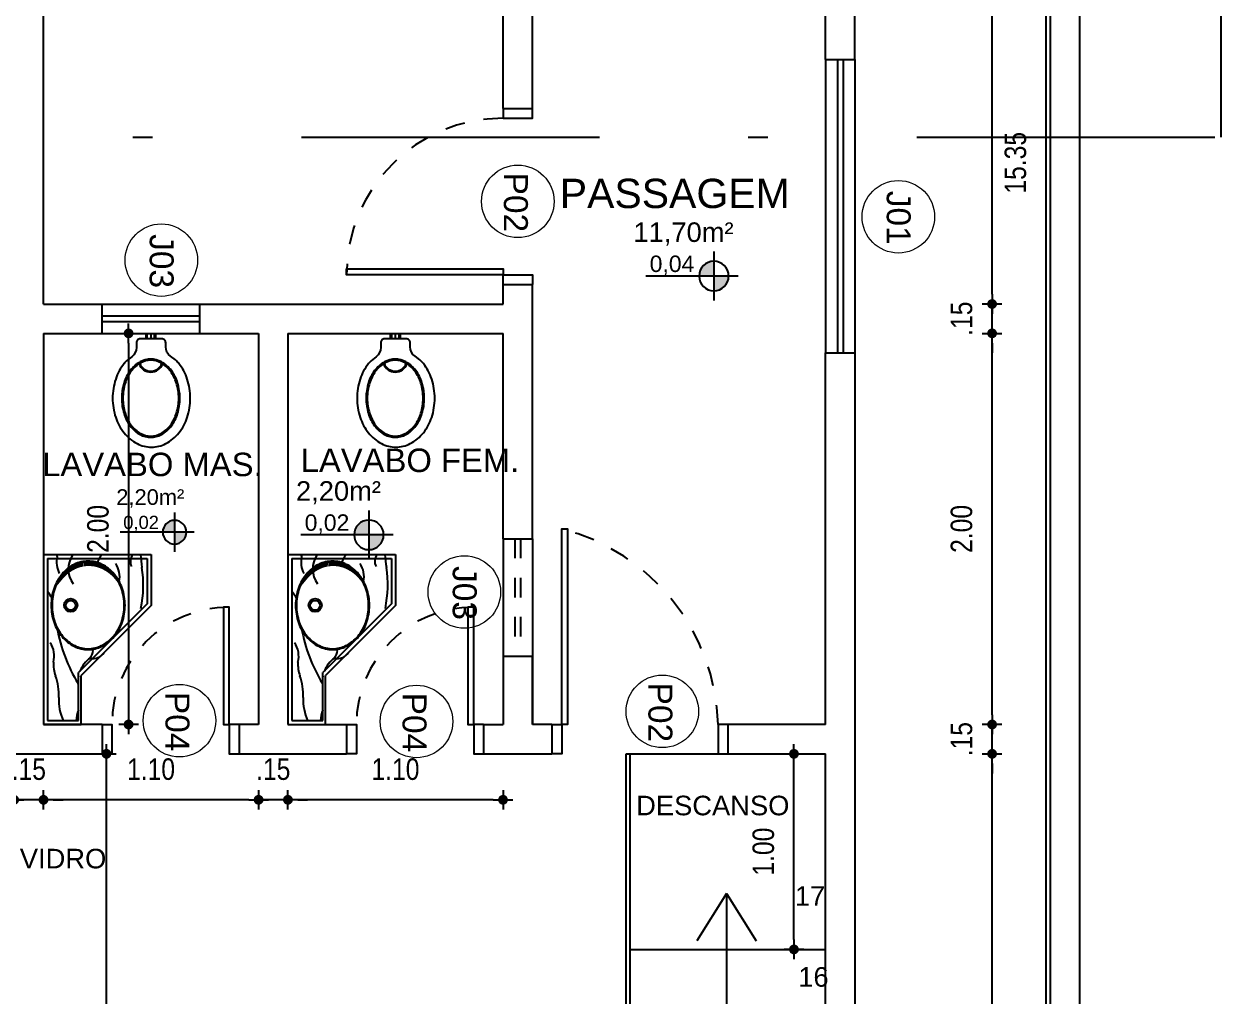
# Model space of a CAD drawing. Header units: millimetres. Extents: x 3212 to 6878, y 1640 to 3386.
# Drawn here: x 3233.9 to 3240.02, y 1656.08 to 1661.05 of the extents above; entities that cross this region are included whole.
import ezdxf
from ezdxf.enums import TextEntityAlignment as Align

# ---------------------------------------------------------------- set-up
doc = ezdxf.new("R2010")
doc.units = ezdxf.units.MM
doc.header["$LTSCALE"] = 0.8
doc.linetypes.add('DASHDOT2', pattern=[12.7, 6.35, -3.175, 0, -3.175])
doc.linetypes.add('HIDDEN2', pattern=[0.1875, 0.125, -0.0625])
for name, color, linetype in [('A-PEN-B', 5, 'Continuous'), ('A-PEN-R', 1, 'Continuous'), ('A-PEN-W', 7, 'Continuous'), ('A-PEN-Y', 2, 'Continuous'), ('BANHO_COZINHA', 7, 'Continuous'), ('COTA', 2, 'Continuous'), ('E-Pen-B', 5, 'Continuous'), ('JANELAS_EXTERNO', 1, 'Continuous'), ('JANELAS_INTERNO', 2, 'Continuous'), ('MOVEIS', 7, 'Continuous'), ('NIVEIS', 1, 'Continuous'), ('PORTAS', 2, 'Continuous'), ('PROJEÇÃO', 1, 'HIDDEN2')]:
    doc.layers.add(name, color=color, linetype=linetype)
doc.layers.add('BLOCOS', color=4, linetype='Continuous', lineweight=9)
doc.layers.add('COTAS', color=53, linetype='Continuous', lineweight=9)
doc.styles.add('CARIMBO_DADOS', font='arial.ttf', dxfattribs={"height": 0.1})
doc.styles.add('F2', font='ARIALN.TTF')
doc.styles.add('REGUA80', font='arial.ttf', dxfattribs={"height": 1})
doc.styles.add('T20', font='PORT2', dxfattribs={"height": 0.2})
doc.styles.add('TEXT', font='arial.ttf')
doc.dimstyles.new('ARQUITETURA', dxfattribs={"dimtxt": 0.11, "dimasz": 0.05, "dimexe": 0.1, "dimexo": 0, "dimgap": 0.1, "dimtad": 1, "dimzin": 5, "dimdsep": 46, "dimtxsty": 'F2', "dimblk": 'COTA', "dimcen": 0, "dimse1": 1, "dimse2": 1, "dimadec": 0, "dimazin": 0, "dimtfac": 2, "dimtix": 1, "dimtmove": 2, "dimatfit": 3, "dimldrblk": 'COTA', "dimfxl": 0, "dimtolj": 1, "dimtzin": 5, "dimarcsym": 0})

# ---------------------------------------------------------------- blocks, each defined once
blk = doc.blocks.new('cotas')
at = {"layer": 'A-PEN-Y'}
h = blk.add_hatch(color=256, dxfattribs=at)
h.paths.add_polyline_path([(0.135, 0, 0.414214), (0, 0.135), (0, 0)])
h.paths.add_polyline_path([(0, 0), (-0.135, 0, 0.414214), (0, -0.135)])
at = {"layer": 'A-PEN-W'}
for p, q in [((0, 0.223), (0, -0.223)), ((-0.223, 0), (0.621, 0))]:
    blk.add_line(p, q, dxfattribs=at)
blk.add_circle((0, 0), 0.135, dxfattribs=at)
at = {"layer": 'A-PEN-W', "style": 'T20'}
blk.add_attdef('COTA', (0.167, 0.038), '', height=0.15, dxfattribs=at)
blk = doc.blocks.new('pia banheiro')
at = {"layer": 'BANHO_COZINHA'}
for p, q in [((-0.2208, 0.2967), (-0.2208, -0.5719)), ((-0.2208, 0.2967), (0.3292, 0.2967)), ((-0.2008, 0.2767), (0.3092, 0.2767)), ((-0.2008, 0.2767), (-0.2008, -0.5519)), ((0.3092, 0.2767), (0.3092, 0.0448)), ((0.3292, 0.2967), (0.3292, 0.0365)), ((0.3092, 0.0448), (-0.0417, -0.3064)), ((0.3292, 0.0365), (-0.0289, -0.3219)), ((-0.0417, -0.5519), (-0.0417, -0.3064)), ((-0.0289, -0.5719), (-0.0289, -0.3219)), ((-0.2208, -0.5719), (-0.0289, -0.5719)), ((-0.2008, -0.5519), (-0.0417, -0.5519))]:
    blk.add_line(p, q, dxfattribs=at)
for points in [[(-0.1815, 0.0373, 0.083485), (-0.1667, -0.051, 0.090959), (-0.1262, -0.1226, 0.104004), (-0.0632, -0.1722, 0.115577), (0.0073, -0.1888, 0.115577), (0.0778, -0.1722, 0.104004), (0.1409, -0.1226, 0.090959), (0.1814, -0.051, 0.083485), (0.1962, 0.0373, 0.083485), (0.1814, 0.1255, 0.090959), (0.1409, 0.1971, 0.104004), (0.0778, 0.2468, 0.115577), (0.0073, 0.2633, 0.115577), (-0.0632, 0.2468, 0.104004), (-0.1262, 0.1971, 0.090959), (-0.1667, 0.1255, 0.083485)], [(-0.1773, 0.0373, 0.083485), (-0.1627, -0.0496, 0.090959), (-0.123, -0.1199, 0.104004), (-0.0613, -0.1685, 0.115577), (0.0073, -0.1846, 0.115577), (0.076, -0.1685, 0.104004), (0.1377, -0.1199, 0.090959), (0.1774, -0.0496, 0.083485), (0.192, 0.0373, 0.083485), (0.1774, 0.1242, 0.090959), (0.1377, 0.1944, 0.104004), (0.076, 0.243, 0.115577), (0.0073, 0.2591, 0.115577), (-0.0613, 0.243, 0.104004), (-0.123, 0.1944, 0.090959), (-0.1627, 0.1242, 0.083485)]]:
    blk.add_lwpolyline(points, format="xyb", close=True, dxfattribs=at)
for radius in [0.0339, 0.025]:
    blk.add_circle((-0.0815, 0.0379), radius, dxfattribs=at)
for centre, radius, start, end in [((-0.0194, 0.2593), 0.1346, 168.10287, 206.19936), ((-0.3664, 0.3324), 0.22, 348.10287, 350.67268), ((0.034, 0.2225), 0.1281, 144.58418, 216.35818), ((0.416, 0.0695), 0.4085, 146.19656, 154.08525), ((0.0443, 0.1829), 0.1245, 348.9955, 33.33328), ((0.279, 0.2616), 0.0556, 140.90523, 207.43179), ((-0.0573, 0.2081), 0.3026, 16.32429, 17.03764), ((1.1754, 0.3722), 0.9039, 184.78979, 188.96381), ((-0.2926, 0.1406), 0.5823, 348.24015, 8.96381), ((-0.363, -0.0304), 0.2131, 28.24406, 40.47295), ((0.6657, 0.0668), 0.83, 189.84611, 190.19218), ((0.6565, 0.0651), 0.8206, 190.19218, 211.41073), ((-0.283, -0.2213), 0.1173, 344.30788, 34.9939), ((0.1033, -0.3518), 0.1475, 125.71748, 159.13592), ((-0.0313, -0.1903), 0.0639, 319.26609, 356.83356), ((0.0342, -0.1702), 0.0641, 254.58687, 328.11348), ((0.0198, -0.2599), 0.19, 177.94741, 199.2677), ((-0.4467, -0.4229), 0.3042, 357.88345, 19.2677), ((0.1033, -0.3518), 0.1475, 169.37097, 184.18945), ((-0.1889, -0.4322), 0.1609, 23.84465, 25.66265), ((0.1266, -0.4441), 0.2696, 177.88345, 203.56148), ((0.0864, -0.5541), 0.1401, 156.12599, 179.11126), ((-0.1889, -0.4322), 0.1609, 336.12599, 336.15535)]:
    blk.add_arc(centre, radius, start, end, dxfattribs=at)
for points in [[(-0.0806, 0.237), (-0.0585, 0.2226), (-0.0657, 0.2455), (-0.0474, 0.2274)], [(-0.0657, 0.2455), (-0.0474, 0.2274), (-0.046, 0.2541), (-0.0399, 0.2301)], [(-0.046, 0.2541), (-0.0399, 0.2301), (-0.0304, 0.2588), (-0.0323, 0.2325)], [(-0.0304, 0.2588), (-0.0323, 0.2325), (-0.0139, 0.2619), (-0.0177, 0.2359)], [(-0.0123, 0.2621), (-0.0154, 0.2363), (-0.0047, 0.2629), (-0.0045, 0.2377)], [(-0.0047, 0.2629), (-0.0045, 0.2377), (0.0089, 0.2633), (0.0038, 0.2383)], [(0.0089, 0.2633), (0.0038, 0.2383), (0.0219, 0.2626), (0.0122, 0.2384)], [(0.0219, 0.2626), (0.0122, 0.2384), (0.0324, 0.2613), (0.0215, 0.238)], [(0.0324, 0.2613), (0.0215, 0.238), (0.0499, 0.2575), (0.0385, 0.236)], [(0.0499, 0.2575), (0.0385, 0.236), (0.0625, 0.2534), (0.053, 0.2326)], [(0.0625, 0.2534), (0.053, 0.2326), (0.0778, 0.2468), (0.0667, 0.2282)], [(0.0778, 0.2468), (0.0667, 0.2282), (0.0928, 0.2385), (0.0806, 0.2221)], [(-0.1461, 0.1692), (-0.1153, 0.1808), (-0.139, 0.1803), (-0.1094, 0.1867)], [(-0.139, 0.1803), (-0.1094, 0.1867), (-0.1347, 0.1863), (-0.1002, 0.1952)], [(-0.1347, 0.1863), (-0.1002, 0.1952), (-0.1236, 0.2001), (-0.0903, 0.2032)], [(-0.1236, 0.2001), (-0.0903, 0.2032), (-0.1112, 0.2131), (-0.0774, 0.2121)], [(-0.1112, 0.2131), (-0.0774, 0.2121), (-0.0965, 0.2258), (-0.0608, 0.2214)], [(-0.0965, 0.2258), (-0.0608, 0.2214), (-0.0806, 0.237), (-0.0585, 0.2226)], [(0.0928, 0.2385), (0.0806, 0.2221), (0.1112, 0.2258), (0.102, 0.2099)], [(0.1112, 0.2258), (0.102, 0.2099), (0.1266, 0.2125), (0.1116, 0.2031)], [(0.1266, 0.2125), (0.1116, 0.2031), (0.1383, 0.2002), (0.125, 0.1921)], [(0.1383, 0.2002), (0.125, 0.1921), (0.1503, 0.1851), (0.1385, 0.1787)], [(0.1503, 0.1851), (0.1385, 0.1787), (0.1629, 0.1657), (0.151, 0.1637)], [(-0.158, 0.147), (-0.1691, 0.1181), (-0.1683, 0.1178), (-0.1699, 0.1155)], [(-0.1581, 0.1468), (-0.1682, 0.1178), (-0.158, 0.147), (-0.1691, 0.1181)], [(-0.1682, 0.1178), (-0.1408, 0.1507), (-0.1576, 0.1479), (-0.1334, 0.1596)], [(-0.1576, 0.1479), (-0.1334, 0.1596), (-0.1524, 0.1583), (-0.1243, 0.1705)], [(-0.1524, 0.1583), (-0.1243, 0.1705), (-0.1461, 0.1692), (-0.1153, 0.1808)], [(0.1629, 0.1657), (0.151, 0.1637), (0.1689, 0.1548), (0.159, 0.1536)], [(0.1689, 0.1548), (0.159, 0.1536), (0.1758, 0.14), (0.1643, 0.147)], [(0.1758, 0.14), (0.1643, 0.147), (0.1812, 0.1257), (0.171, 0.1385)]]:
    blk.add_solid(points, dxfattribs=at)
blk = doc.blocks.new('vaso sanitario')
at = {"layer": 'BANHO_COZINHA'}
for p, q in [((-0.0486, 0.264), (-0.0486, 0.2921)), ((-0.0426, 0.264), (-0.0426, 0.2921)), ((-0.0236, 0.264), (-0.0236, 0.2921)), ((-0.0055, 0.264), (-0.0055, 0.2921)), ((0.0014, 0.264), (0.0014, 0.2921))]:
    blk.add_line(p, q, dxfattribs=at)
for points in [[(0.1014, 0.1567), (0.0763, 0.1748, -0.241127), (0.0514, 0.2235), (0.0514, 0.244, 0.414214), (0.0314, 0.264), (-0.0786, 0.264, 0.414214), (-0.0986, 0.244), (-0.0986, 0.2202, -0.233804), (-0.1222, 0.1725), (-0.1486, 0.1523, 0.024223), (-0.1619, 0.1371, 0.088644), (-0.2044, 0.0584, 0.07973), (-0.2202, -0.0396, 0.07973), (-0.2044, -0.1376, 0.088644), (-0.1619, -0.2163, 0.105072), (-0.095, -0.2714, 0.120616), (-0.0214, -0.2895, 0.120616), (0.0522, -0.2714, 0.105072), (0.1191, -0.2163, 0.088644), (0.1616, -0.1376, 0.07973), (0.1773, -0.0396, 0.07973), (0.1616, 0.0584, 0.088644), (0.1191, 0.1371, 0.031737)], [(0.0296, 0.1462, 0.127661), (-0.0249, 0.1603, 0.127661), (-0.0794, 0.1462, 0.106179), (-0.1301, 0.1018, 0.085397), (-0.1618, 0.0393, 0.074892), (-0.1737, -0.0396, 0.074892), (-0.1618, -0.1184, 0.085397), (-0.1301, -0.1809, 0.106179), (-0.0794, -0.2253, 0.127661), (-0.0249, -0.2395, 0.127661), (0.0296, -0.2253, 0.106179), (0.0803, -0.1809, 0.085397), (0.112, -0.1184, 0.074892), (0.1239, -0.0396, 0.074892), (0.112, 0.0393, 0.085397), (0.0803, 0.1018, 0.106179)], [(0.0267, 0.141, 0.127661), (-0.0249, 0.1544, 0.127661), (-0.0765, 0.141, 0.106179), (-0.1253, 0.0982, 0.085397), (-0.1561, 0.0376, 0.074892), (-0.1677, -0.0396, 0.074892), (-0.1561, -0.1167, 0.085397), (-0.1253, -0.1774, 0.106179), (-0.0765, -0.2201, 0.127661), (-0.0249, -0.2335, 0.127661), (0.0267, -0.2201, 0.106179), (0.0755, -0.1774, 0.085397), (0.1063, -0.1167, 0.074892), (0.1179, -0.0396, 0.074892), (0.1063, 0.0376, 0.085397), (0.0755, 0.0982, 0.106179)]]:
    blk.add_lwpolyline(points, format="xyb", close=True, dxfattribs=at)
for radius, start, end in [(0.0646, 200.80462, 338.97289), (0.06, 199.94179, 339.83075)]:
    blk.add_arc((-0.0247, 0.1588), radius, start, end, dxfattribs=at)
blk = doc.blocks.new('COTA')
at = {"layer": 'COTA'}
for p, q in [((-1, 0), (1, 0)), ((0, 1), (0, -1))]:
    blk.add_line(p, q, dxfattribs=at)
at = {"layer": 'COTA', "const_width": 0.5}
blk.add_lwpolyline([(-0.25, 0, 1), (0.25, 0, 1)], format="xyb", close=True, dxfattribs=at)
blk = doc.blocks.new('*D70')
at = {"layer": 'COTAS', "color": 0, "lineweight": -2, "transparency": 16777216}
blk.add_line((3236.2996, 1657.0855), (3235.2996, 1657.0855), dxfattribs=at)
at = {"layer": 'Defpoints', "color": 0, "transparency": 16777216}
for p in [(3235.2496, 1657.0855), (3236.3496, 1656.9737), (3235.2496, 1656.8237)]:
    blk.add_point(p, dxfattribs=at)
at = {"layer": 'COTAS', "color": 0, "lineweight": -2, "transparency": 16777216, "xscale": 0.05, "yscale": 0.05, "zscale": 0.05, "rotation": 180}
blk.add_blockref('COTA', (3235.2496, 1657.0855), dxfattribs=at)
at = {"layer": 'COTAS', "color": 0, "lineweight": -2, "transparency": 16777216, "xscale": 0.05, "yscale": 0.05, "zscale": 0.05}
blk.add_blockref('COTA', (3236.3496, 1657.0855), dxfattribs=at)
at = {"layer": 'COTAS', "color": 0, "transparency": 16777216, "insert": (3235.7996, 1657.2416), "char_height": 0.11, "attachment_point": 5, "style": 'F2'}
blk.add_mtext('\\A1;1.10', dxfattribs=at)
blk = doc.blocks.new('*D71')
at = {"layer": 'COTAS', "color": 0, "lineweight": -2, "transparency": 16777216}
for p, q in [((3235.0496, 1657.0855), (3234.9996, 1657.0855)), ((3235.2496, 1657.0855), (3235.0996, 1657.0855)), ((3235.2996, 1657.0855), (3235.3496, 1657.0855))]:
    blk.add_line(p, q, dxfattribs=at)
at = {"layer": 'Defpoints', "color": 0, "transparency": 16777216}
for p in [(3235.0996, 1657.0855), (3235.0996, 1656.8237), (3235.2496, 1656.8237)]:
    blk.add_point(p, dxfattribs=at)
at = {"layer": 'COTAS', "color": 0, "lineweight": -2, "transparency": 16777216, "xscale": 0.05, "yscale": 0.05, "zscale": 0.05}
blk.add_blockref('COTA', (3235.0996, 1657.0855), dxfattribs=at)
at = {"layer": 'COTAS', "color": 0, "lineweight": -2, "transparency": 16777216, "xscale": 0.05, "yscale": 0.05, "zscale": 0.05, "rotation": 180}
blk.add_blockref('COTA', (3235.2496, 1657.0855), dxfattribs=at)
at = {"layer": 'COTAS', "color": 0, "transparency": 16777216, "insert": (3235.1746, 1657.2416), "char_height": 0.11, "attachment_point": 5, "style": 'F2'}
blk.add_mtext('\\A1;.15', dxfattribs=at)
blk = doc.blocks.new('*D72')
at = {"layer": 'COTAS', "color": 0, "lineweight": -2, "transparency": 16777216}
blk.add_line((3235.0496, 1657.0855), (3234.0496, 1657.0855), dxfattribs=at)
at = {"layer": 'Defpoints', "color": 0, "transparency": 16777216}
for p in [(3233.9996, 1657.0855), (3235.0996, 1656.8237), (3233.9996, 1656.1237)]:
    blk.add_point(p, dxfattribs=at)
at = {"layer": 'COTAS', "color": 0, "lineweight": -2, "transparency": 16777216, "xscale": 0.05, "yscale": 0.05, "zscale": 0.05, "rotation": 180}
blk.add_blockref('COTA', (3233.9996, 1657.0855), dxfattribs=at)
at = {"layer": 'COTAS', "color": 0, "lineweight": -2, "transparency": 16777216, "xscale": 0.05, "yscale": 0.05, "zscale": 0.05}
blk.add_blockref('COTA', (3235.0996, 1657.0855), dxfattribs=at)
at = {"layer": 'COTAS', "color": 0, "transparency": 16777216, "insert": (3234.5496, 1657.2416), "char_height": 0.11, "attachment_point": 5, "style": 'F2'}
blk.add_mtext('\\A1;1.10', dxfattribs=at)
blk = doc.blocks.new('*D73')
at = {"layer": 'COTAS', "color": 0, "lineweight": -2, "transparency": 16777216}
for p, q in [((3233.7996, 1657.0855), (3233.7496, 1657.0855)), ((3233.9996, 1657.0855), (3233.8496, 1657.0855)), ((3234.0496, 1657.0855), (3234.0996, 1657.0855))]:
    blk.add_line(p, q, dxfattribs=at)
at = {"layer": 'Defpoints', "color": 0, "transparency": 16777216}
for p in [(3233.8496, 1657.0855), (3233.8496, 1656.9737), (3233.9996, 1656.1237)]:
    blk.add_point(p, dxfattribs=at)
at = {"layer": 'COTAS', "color": 0, "lineweight": -2, "transparency": 16777216, "xscale": 0.05, "yscale": 0.05, "zscale": 0.05}
blk.add_blockref('COTA', (3233.8496, 1657.0855), dxfattribs=at)
at = {"layer": 'COTAS', "color": 0, "lineweight": -2, "transparency": 16777216, "xscale": 0.05, "yscale": 0.05, "zscale": 0.05, "rotation": 180}
blk.add_blockref('COTA', (3233.9996, 1657.0855), dxfattribs=at)
at = {"layer": 'COTAS', "color": 0, "transparency": 16777216, "insert": (3233.9246, 1657.2416), "char_height": 0.11, "attachment_point": 5, "style": 'F2'}
blk.add_mtext('\\A1;.15', dxfattribs=at)
blk = doc.blocks.new('*D102')
at = {"layer": 'COTAS', "color": 0, "lineweight": -2, "transparency": 16777216}
blk.add_line((3237.8375, 1656.3706), (3237.8375, 1657.2706), dxfattribs=at)
at = {"layer": 'Defpoints', "color": 0, "transparency": 16777216}
for p in [(3237.1841, 1657.3206), (3237.8375, 1657.3206), (3237.1841, 1656.3206)]:
    blk.add_point(p, dxfattribs=at)
at = {"layer": 'COTAS', "color": 0, "lineweight": -2, "transparency": 16777216, "xscale": 0.05, "yscale": 0.05, "zscale": 0.05}
for p, rotation in [((3237.8375, 1657.3206), 90), ((3237.8375, 1656.3206), 270)]:
    blk.add_blockref('COTA', p, dxfattribs=dict(at, rotation=rotation))
at = {"layer": 'COTAS', "color": 0, "transparency": 16777216, "insert": (3237.6814, 1656.8206), "char_height": 0.11, "attachment_point": 5, "rotation": 90, "style": 'F2'}
blk.add_mtext('\\A1;1.00', dxfattribs=at)
blk = doc.blocks.new('*D106')
at = {"layer": 'COTAS', "color": 0, "lineweight": -2, "transparency": 16777216}
blk.add_line((3234.4347, 1659.4206), (3234.4347, 1657.5206), dxfattribs=at)
at = {"layer": 'Defpoints', "color": 0, "transparency": 16777216}
for p in [(3234.2741, 1659.4706), (3234.4347, 1657.4706), (3234.9746, 1657.4706)]:
    blk.add_point(p, dxfattribs=at)
at = {"layer": 'COTAS', "color": 0, "lineweight": -2, "transparency": 16777216, "xscale": 0.05, "yscale": 0.05, "zscale": 0.05}
for p, rotation in [((3234.4347, 1659.4706), 90), ((3234.4347, 1657.4706), 270)]:
    blk.add_blockref('COTA', p, dxfattribs=dict(at, rotation=rotation))
at = {"layer": 'COTAS', "color": 0, "transparency": 16777216, "insert": (3234.2785, 1658.4706), "char_height": 0.11, "attachment_point": 5, "rotation": 90, "style": 'F2'}
blk.add_mtext('\\A1;2.00', dxfattribs=at)
blk = doc.blocks.new('*D108')
at = {"layer": 'COTAS', "color": 0, "lineweight": -2, "transparency": 16777216}
blk.add_line((3234.3215, 1652.8701), (3234.3215, 1657.2706), dxfattribs=at)
at = {"layer": 'Defpoints', "color": 0, "transparency": 16777216}
for p in [(3234.2996, 1657.3206), (3234.3215, 1657.3206), (3234.2985, 1652.8201)]:
    blk.add_point(p, dxfattribs=at)
at = {"layer": 'COTAS', "color": 0, "lineweight": -2, "transparency": 16777216, "xscale": 0.05, "yscale": 0.05, "zscale": 0.05}
for p, rotation in [((3234.3215, 1657.3206), 90), ((3234.3215, 1652.8201), 270)]:
    blk.add_blockref('COTA', p, dxfattribs=dict(at, rotation=rotation))
at = {"layer": 'COTAS', "color": 0, "transparency": 16777216, "insert": (3234.1653, 1655.0704), "char_height": 0.11, "attachment_point": 5, "rotation": 90, "style": 'F2'}
blk.add_mtext('\\A1;4.50', dxfattribs=at)
blk = doc.blocks.new('*D113')
at = {"layer": 'COTAS', "color": 0, "lineweight": -2, "transparency": 16777216}
for p, q in [((3236.2996, 1664.2347), (3236.2496, 1664.2347)), ((3236.4996, 1664.2347), (3236.3496, 1664.2347)), ((3236.5496, 1664.2347), (3236.5996, 1664.2347))]:
    blk.add_line(p, q, dxfattribs=at)
at = {"layer": 'Defpoints', "color": 0, "transparency": 16777216}
for p in [(3236.3496, 1664.2347), (3236.4996, 1664.2347), (3236.3496, 1659.6696)]:
    blk.add_point(p, dxfattribs=at)
at = {"layer": 'COTAS', "color": 0, "lineweight": -2, "transparency": 16777216, "xscale": 0.05, "yscale": 0.05, "zscale": 0.05}
blk.add_blockref('COTA', (3236.3496, 1664.2347), dxfattribs=at)
at = {"layer": 'COTAS', "color": 0, "lineweight": -2, "transparency": 16777216, "xscale": 0.05, "yscale": 0.05, "zscale": 0.05, "rotation": 180}
blk.add_blockref('COTA', (3236.4996, 1664.2347), dxfattribs=at)
at = {"layer": 'COTAS', "color": 0, "transparency": 16777216, "insert": (3236.4246, 1664.3908), "char_height": 0.11, "attachment_point": 5, "style": 'F2'}
blk.add_mtext('\\A1;.15', dxfattribs=at)
blk = doc.blocks.new('*D247')
at = {"layer": 'COTAS', "color": 0, "lineweight": -2, "transparency": 16777216}
blk.add_line((3238.8509, 1652.8701), (3238.8509, 1657.2706), dxfattribs=at)
at = {"layer": 'Defpoints', "color": 0, "transparency": 16777216}
for p in [(3236.4246, 1657.3206), (3238.8509, 1657.3206), (3237.2823, 1652.8201)]:
    blk.add_point(p, dxfattribs=at)
at = {"layer": 'COTAS', "color": 0, "lineweight": -2, "transparency": 16777216, "xscale": 0.05, "yscale": 0.05, "zscale": 0.05}
for p, rotation in [((3238.8509, 1657.3206), 90), ((3238.8509, 1652.8201), 270)]:
    blk.add_blockref('COTA', p, dxfattribs=dict(at, rotation=rotation))
at = {"layer": 'COTAS', "color": 0, "transparency": 16777216, "insert": (3238.6948, 1655.0704), "char_height": 0.11, "attachment_point": 5, "rotation": 90, "style": 'F2'}
blk.add_mtext('\\A1;4.50', dxfattribs=at)
blk = doc.blocks.new('*D248')
at = {"layer": 'COTAS', "color": 0, "lineweight": -2, "transparency": 16777216}
for p, q in [((3238.8509, 1657.5206), (3238.8509, 1657.5706)), ((3238.8509, 1657.3206), (3238.8509, 1657.4706)), ((3238.8509, 1657.2706), (3238.8509, 1657.2206))]:
    blk.add_line(p, q, dxfattribs=at)
at = {"layer": 'Defpoints', "color": 0, "transparency": 16777216}
for p in [(3237.9996, 1657.4706), (3238.8509, 1657.4706), (3236.4246, 1657.3206)]:
    blk.add_point(p, dxfattribs=at)
at = {"layer": 'COTAS', "color": 0, "lineweight": -2, "transparency": 16777216, "xscale": 0.05, "yscale": 0.05, "zscale": 0.05}
for p, rotation in [((3238.8509, 1657.4706), 270), ((3238.8509, 1657.3206), 90)]:
    blk.add_blockref('COTA', p, dxfattribs=dict(at, rotation=rotation))
at = {"layer": 'COTAS', "color": 0, "transparency": 16777216, "insert": (3238.6948, 1657.3956), "char_height": 0.11, "attachment_point": 5, "rotation": 90, "style": 'F2'}
blk.add_mtext('\\A1;.15', dxfattribs=at)
blk = doc.blocks.new('*D249')
at = {"layer": 'COTAS', "color": 0, "lineweight": -2, "transparency": 16777216}
blk.add_line((3238.8509, 1657.5206), (3238.8509, 1659.4206), dxfattribs=at)
at = {"layer": 'Defpoints', "color": 0, "transparency": 16777216}
for p in [(3236.3496, 1659.4706), (3238.8509, 1659.4706), (3237.9996, 1657.4706)]:
    blk.add_point(p, dxfattribs=at)
at = {"layer": 'COTAS', "color": 0, "lineweight": -2, "transparency": 16777216, "xscale": 0.05, "yscale": 0.05, "zscale": 0.05}
for p, rotation in [((3238.8509, 1659.4706), 90), ((3238.8509, 1657.4706), 270)]:
    blk.add_blockref('COTA', p, dxfattribs=dict(at, rotation=rotation))
at = {"layer": 'COTAS', "color": 0, "transparency": 16777216, "insert": (3238.6948, 1658.4706), "char_height": 0.11, "attachment_point": 5, "rotation": 90, "style": 'F2'}
blk.add_mtext('\\A1;2.00', dxfattribs=at)
blk = doc.blocks.new('*D250')
at = {"layer": 'COTAS', "color": 0, "lineweight": -2, "transparency": 16777216}
for p, q in [((3238.8509, 1659.6706), (3238.8509, 1659.7206)), ((3238.8509, 1659.4706), (3238.8509, 1659.6206)), ((3238.8509, 1659.4206), (3238.8509, 1659.3706))]:
    blk.add_line(p, q, dxfattribs=at)
at = {"layer": 'Defpoints', "color": 0, "transparency": 16777216}
for p in [(3236.3496, 1659.6206), (3238.8509, 1659.6206), (3236.3496, 1659.4706)]:
    blk.add_point(p, dxfattribs=at)
at = {"layer": 'COTAS', "color": 0, "lineweight": -2, "transparency": 16777216, "xscale": 0.05, "yscale": 0.05, "zscale": 0.05}
for p, rotation in [((3238.8509, 1659.6206), 270), ((3238.8509, 1659.4706), 90)]:
    blk.add_blockref('COTA', p, dxfattribs=dict(at, rotation=rotation))
at = {"layer": 'COTAS', "color": 0, "transparency": 16777216, "insert": (3238.6948, 1659.5456), "char_height": 0.11, "attachment_point": 5, "rotation": 90, "style": 'F2'}
blk.add_mtext('\\A1;.15', dxfattribs=at)
blk = doc.blocks.new('*D251')
at = {"layer": 'COTAS', "color": 0, "lineweight": -2, "transparency": 16777216}
blk.add_line((3238.8509, 1659.6706), (3238.8509, 1664.7206), dxfattribs=at)
at = {"layer": 'Defpoints', "color": 0, "transparency": 16777216}
for p in [(3235.9996, 1664.7706), (3238.8509, 1664.7706), (3236.3496, 1659.6206)]:
    blk.add_point(p, dxfattribs=at)
at = {"layer": 'COTAS', "color": 0, "lineweight": -2, "transparency": 16777216, "xscale": 0.05, "yscale": 0.05, "zscale": 0.05}
for p, rotation in [((3238.8509, 1664.7706), 90), ((3238.8509, 1659.6206), 270)]:
    blk.add_blockref('COTA', p, dxfattribs=dict(at, rotation=rotation))
at = {"layer": 'COTAS', "color": 0, "transparency": 16777216, "insert": (3238.6948, 1662.1956), "char_height": 0.11, "attachment_point": 5, "rotation": 90, "style": 'F2'}
blk.add_mtext('\\A1;5.15', dxfattribs=at)
blk = doc.blocks.new('*D299')
at = {"layer": 'COTAS', "color": 0, "lineweight": -2, "transparency": 16777216}
blk.add_line((3239.1267, 1652.7201), (3239.1267, 1667.9653), dxfattribs=at)
at = {"layer": 'Defpoints', "color": 0, "transparency": 16777216}
for p in [(3238.1496, 1668.0153), (3239.1267, 1668.0153), (3238.1124, 1652.6701)]:
    blk.add_point(p, dxfattribs=at)
at = {"layer": 'COTAS', "color": 0, "lineweight": -2, "transparency": 16777216, "xscale": 0.05, "yscale": 0.05, "zscale": 0.05}
for p, rotation in [((3239.1267, 1668.0153), 90), ((3239.1267, 1652.6701), 270)]:
    blk.add_blockref('COTA', p, dxfattribs=dict(at, rotation=rotation))
at = {"layer": 'COTAS', "color": 0, "transparency": 16777216, "insert": (3238.9705, 1660.3427), "char_height": 0.11, "attachment_point": 5, "rotation": 90, "style": 'F2'}
blk.add_mtext('\\A1;15.35', dxfattribs=at)
blk = doc.blocks.new('*D300')
at = {"layer": 'COTAS', "color": 0, "lineweight": -2, "transparency": 16777216}
blk.add_line((3229.839, 1652.2207), (3229.839, 1667.9706), dxfattribs=at)
at = {"layer": 'Defpoints', "color": 0, "transparency": 16777216}
for p in [(3229.839, 1668.0206), (3230.496, 1668.0206), (3234.4485, 1652.1707)]:
    blk.add_point(p, dxfattribs=at)
at = {"layer": 'COTAS', "color": 0, "lineweight": -2, "transparency": 16777216, "xscale": 0.05, "yscale": 0.05, "zscale": 0.05}
for p, rotation in [((3229.839, 1668.0206), 90), ((3229.839, 1652.1707), 270)]:
    blk.add_blockref('COTA', p, dxfattribs=dict(at, rotation=rotation))
at = {"layer": 'COTAS', "color": 0, "transparency": 16777216, "insert": (3229.6828, 1660.0956), "char_height": 0.11, "attachment_point": 5, "rotation": 90, "style": 'F2'}
blk.add_mtext('\\A1;15.85', dxfattribs=at)

msp = doc.modelspace()

# ---------------------------------------------------------------- linework, layer by layer
at = {"layer": 'A-PEN-B'}
for p, q in [((3239.2996, 1652.6701), (3239.2996, 1682.1706)), ((3239.1496, 1652.8201), (3239.1496, 1682.0206)), ((3233.9996, 1659.6206), (3233.9996, 1664.7706)), ((3237.9996, 1660.8706), (3237.9996, 1662.1206)), ((3238.1496, 1660.8706), (3238.1496, 1662.1206)), ((3236.3496, 1660.6206), (3236.3496, 1661.9456)), ((3236.4996, 1660.6206), (3236.4996, 1661.9456)), ((3237.9996, 1660.8706), (3238.1496, 1660.8706)), ((3236.3496, 1660.6206), (3236.4996, 1660.6206)), ((3236.3496, 1659.6206), (3236.3496, 1659.7206)), ((3236.3496, 1659.7206), (3236.4996, 1659.7206)), ((3236.4996, 1658.4206), (3236.4996, 1659.7206)), ((3233.9996, 1659.6206), (3234.2996, 1659.6206)), ((3234.2996, 1659.4706), (3234.2996, 1659.6206)), ((3234.7996, 1659.4706), (3234.7996, 1659.6206)), ((3234.7996, 1659.6206), (3236.3496, 1659.6206)), ((3233.9996, 1659.4706), (3234.2996, 1659.4706)), ((3233.9996, 1659.4706), (3233.9996, 1657.4706)), ((3234.7996, 1659.4706), (3235.0996, 1659.4706)), ((3235.0996, 1659.4706), (3235.0996, 1657.4706)), ((3235.2496, 1659.4706), (3235.2496, 1657.4706)), ((3235.2496, 1659.4706), (3236.3496, 1659.4706)), ((3237.9996, 1659.3706), (3238.1496, 1659.3706)), ((3237.9996, 1657.4706), (3237.9996, 1659.3706)), ((3238.1496, 1659.3706), (3238.1496, 1653.7201)), ((3236.3496, 1658.4206), (3236.4996, 1658.4206)), ((3236.3496, 1657.8206), (3236.3496, 1657.4706)), ((3236.3496, 1657.8206), (3236.4996, 1657.8206)), ((3236.4996, 1657.8206), (3236.4996, 1657.4706)), ((3236.4996, 1657.4706), (3236.4996, 1657.8206)), ((3235.2496, 1657.4706), (3235.5496, 1657.4706)), ((3235.5496, 1657.4706), (3235.5496, 1657.3206)), ((3236.2496, 1657.4706), (3236.3496, 1657.4706)), ((3236.2496, 1657.4706), (3236.2496, 1657.3206)), ((3236.5996, 1657.4706), (3236.4996, 1657.4706)), ((3236.5996, 1657.4706), (3236.5996, 1657.3206)), ((3237.9996, 1657.4706), (3237.4996, 1657.4706)), ((3237.4996, 1657.4706), (3237.4996, 1657.3206)), ((3236.2496, 1657.3206), (3236.5996, 1657.3206)), ((3236.4996, 1657.3206), (3236.5996, 1657.3206)), ((3237.4996, 1657.3206), (3237.9996, 1657.3206)), ((3237.9996, 1653.7201), (3237.9996, 1657.3206))]:
    msp.add_line(p, q, dxfattribs=at)
at = {"layer": 'A-PEN-R', "linetype": 'DASHDOT2', "ltscale": 0.3}
for p, q in [((3240.0218, 1660.4743), (3240.0218, 1661.162)), ((3229.0222, 1660.4743), (3240.0218, 1660.4743))]:
    msp.add_line(p, q, dxfattribs=at)
at = {"layer": 'BLOCOS'}
for centre in [(3236.4254, 1660.1453), (3238.3715, 1660.0667), (3234.6021, 1659.845), (3236.152, 1658.148), (3237.1644, 1657.5376), (3234.6947, 1657.4903), (3235.9071, 1657.4862)]:
    msp.add_circle(centre, 0.1854, dxfattribs=at)
at = {"layer": 'E-Pen-B'}
for p, q in [((3236.3496, 1658.4206), (3236.3496, 1659.4706)), ((3234.2996, 1657.4706), (3233.9996, 1657.4706)), ((3234.2996, 1657.4706), (3234.2996, 1657.3206)), ((3235.0996, 1657.4706), (3234.9996, 1657.4706)), ((3234.9996, 1657.4706), (3234.9996, 1657.3206)), ((3233.7496, 1657.3206), (3234.2996, 1657.3206)), ((3234.9996, 1657.3206), (3235.5496, 1657.3206))]:
    msp.add_line(p, q, dxfattribs=at)
at = {"layer": 'JANELAS_EXTERNO'}
for p, q in [((3237.9996, 1660.8706), (3237.9996, 1659.3706)), ((3238.1496, 1660.8706), (3238.1496, 1659.3706)), ((3234.2996, 1659.6206), (3234.7996, 1659.6206)), ((3234.2996, 1659.4706), (3234.7996, 1659.4706)), ((3236.3496, 1658.4206), (3236.3496, 1657.8206)), ((3236.4996, 1658.4206), (3236.4996, 1657.8206))]:
    msp.add_line(p, q, dxfattribs=at)
at = {"layer": 'JANELAS_INTERNO'}
for p, q in [((3238.0596, 1660.8706), (3238.0596, 1659.3706)), ((3238.0896, 1660.8706), (3238.0896, 1659.3706)), ((3234.2996, 1659.5606), (3234.7996, 1659.5606)), ((3234.2996, 1659.5306), (3234.7996, 1659.5306))]:
    msp.add_line(p, q, dxfattribs=at)
at = {"layer": 'JANELAS_INTERNO', "linetype": 'HIDDEN2'}
for p, q in [((3236.4096, 1658.4206), (3236.4096, 1657.8206)), ((3236.4396, 1658.4206), (3236.4396, 1657.8206))]:
    msp.add_line(p, q, dxfattribs=at)
at = {"layer": 'MOVEIS'}
for p, q in [((3236.9796, 1653.8201), (3236.9796, 1657.3206)), ((3236.9996, 1653.8001), (3236.9996, 1657.3206)), ((3237.4929, 1656.6065), (3237.3412, 1656.3648)), ((3237.4929, 1656.6065), (3237.4929, 1653.3101)), ((3237.4929, 1656.6065), (3237.6446, 1656.3648))]:
    msp.add_line(p, q, dxfattribs=at)
at = {"layer": 'PORTAS'}
for p, q in [((3236.9796, 1657.3206), (3237.4496, 1657.3206)), ((3236.9996, 1656.3206), (3237.9996, 1656.3206))]:
    msp.add_line(p, q, dxfattribs=at)
for points in [[(3236.3496, 1660.6206), (3236.3496, 1660.5706), (3236.4996, 1660.5706), (3236.4996, 1660.6206)], [(3236.3496, 1659.7206), (3236.3496, 1659.7706), (3236.4996, 1659.7706), (3236.4996, 1659.7206)], [(3234.2996, 1657.4706), (3234.3496, 1657.4706), (3234.3496, 1657.3206), (3234.2996, 1657.3206)], [(3234.9996, 1657.4706), (3234.9496, 1657.4706), (3234.9496, 1657.3206), (3234.9996, 1657.3206)], [(3235.5496, 1657.4706), (3235.5996, 1657.4706), (3235.5996, 1657.3206), (3235.5496, 1657.3206)], [(3236.2496, 1657.4706), (3236.1996, 1657.4706), (3236.1996, 1657.3206), (3236.2496, 1657.3206)], [(3236.5996, 1657.4706), (3236.6496, 1657.4706), (3236.6496, 1657.3206), (3236.5996, 1657.3206)], [(3237.4996, 1657.4706), (3237.4496, 1657.4706), (3237.4496, 1657.3206), (3237.4996, 1657.3206)]]:
    msp.add_lwpolyline(points, dxfattribs=at)
for points in [[(3236.3496, 1659.7706), (3235.5496, 1659.7706), (3235.5496, 1659.8006), (3236.3496, 1659.8006)], [(3236.6496, 1657.4706), (3236.6496, 1658.4706), (3236.6796, 1658.4706), (3236.6796, 1657.4706)], [(3234.9496, 1657.4706), (3234.9496, 1658.0706), (3234.9196, 1658.0706), (3234.9196, 1657.4706)], [(3236.1996, 1657.4706), (3236.1996, 1658.0706), (3236.1696, 1658.0706), (3236.1696, 1657.4706)]]:
    msp.add_lwpolyline(points, close=True, dxfattribs=at)
at = {"layer": 'PROJEÇÃO'}
for centre, radius, start, end in [((3236.3496, 1659.7706), 0.8, 90, 180), ((3236.3866, 1657.4403), 1.0634, 1.63492, 75.6847), ((3234.9496, 1657.4706), 0.6, 90, 180), ((3236.1996, 1657.4706), 0.6, 90, 180)]:
    msp.add_arc(centre, radius, start, end, dxfattribs=at)

# ---------------------------------------------------------------- block references
ref = msp.add_blockref('cotas', (3237.428, 1659.7635), dxfattribs=dict(xscale=-0.5599999999976717, yscale=0.5599999999994907, zscale=0.5599999999994907))
ref.add_attrib('COTA', '0,04', (3237.0997, 1659.7842), dxfattribs={"layer": 'NIVEIS', "color": 1, "height": 0.084, "style": 'TEXT'})
at = {"layer": 'A-PEN-B'}
for name, p in [('vaso sanitario', (3234.5732, 1659.1785)), ('vaso sanitario', (3235.8232, 1659.1785)), ('pia banheiro', (3234.2204, 1658.0425)), ('pia banheiro', (3235.4704, 1658.0425))]:
    msp.add_blockref(name, p, dxfattribs=at)
at = {"layer": 'NIVEIS', "color": 1}
ref = msp.add_blockref('cotas', (3234.6699, 1658.4539), dxfattribs=dict(at, xscale=-0.4479999999981374, yscale=0.4479999999995926, zscale=0.4479999999995926))
ref.add_attrib('COTA', '0,02', (3234.4073, 1658.4705), dxfattribs={"color": 1, "height": 0.0672, "style": 'TEXT'})
ref = msp.add_blockref('cotas', (3235.6636, 1658.4403), dxfattribs=dict(at, xscale=-0.5599999999976717, yscale=0.5599999999994907, zscale=0.5599999999994907))
ref.add_attrib('COTA', '0,02', (3235.3353, 1658.461), dxfattribs={"color": 1, "height": 0.084, "style": 'TEXT'})

# ---------------------------------------------------------------- texts
at = {"color": 230, "attachment_point": 5, "style": 'CARIMBO_DADOS'}
for s, width, insert, char_height in [('PASSAGEM', 0.849209, (3237.2278, 1660.185), 0.15), ('LAVABO FEM.', 1.720922, (3235.8739, 1658.8206), 0.12), ('LAVABO MAS.', 1.720922, (3234.5566, 1658.7995), 0.12)]:
    msp.add_mtext_dynamic_manual_height_columns(s, width=width, gutter_width=0.5, heights=[0], dxfattribs=dict(at, insert=insert, char_height=char_height))
for s, insert, char_height in [('11,70m²', (3237.2726, 1659.9786), 0.1), ('2,20m²', (3235.5082, 1658.6554), 0.1), ('2,20m²', (3234.5456, 1658.626), 0.08), ('DESCANSO', (3237.4224, 1657.0557), 0.1), ('CORTINA DE VIDRO', (3233.6495, 1656.7843), 0.1), ('17', (3237.9199, 1656.594), 0.1), ('16', (3237.9371, 1656.1793), 0.1)]:
    msp.add_mtext(s, dxfattribs=dict(at, insert=insert, char_height=char_height))
at = {"layer": 'BLOCOS', "style": 'REGUA80'}
for s, p in [('P02', (3236.3541, 1660.1403)), ('J01', (3238.3119, 1660.0617)), ('J03', (3234.5426, 1659.84)), ('J03', (3236.0924, 1658.143)), ('P02', (3237.0931, 1657.5326)), ('P04', (3234.6234, 1657.4853)), ('P04', (3235.8358, 1657.4812))]:
    msp.add_text(s, height=0.12256, rotation=270, dxfattribs=at).set_placement(p, align=Align.CENTER)

# ---------------------------------------------------------------- dimensions: what is measured, and where the dimension line sits
at = {"layer": 'COTAS'}
for base, p1, p2, picture, middle in [((3229.839, 1668.0206), (3234.4485, 1652.1707), (3230.496, 1668.0206), '*D300', (3229.6828, 1660.0956)), ((3239.1267, 1668.0153), (3238.1124, 1652.6701), (3238.1496, 1668.0153), '*D299', (3238.9705, 1660.3427)), ((3238.8509, 1664.7706), (3236.3496, 1659.6206), (3235.9996, 1664.7706), '*D251', (3238.6948, 1662.1956)), ((3238.8509, 1659.6206), (3236.3496, 1659.4706), (3236.3496, 1659.6206), '*D250', (3238.6948, 1659.5456)), ((3234.4347, 1657.4706), (3234.2741, 1659.4706), (3234.9746, 1657.4706), '*D106', (3234.2785, 1658.4706)), ((3238.8509, 1659.4706), (3237.9996, 1657.4706), (3236.3496, 1659.4706), '*D249', (3238.6948, 1658.4706)), ((3238.8509, 1657.4706), (3236.4246, 1657.3206), (3237.9996, 1657.4706), '*D248', (3238.6948, 1657.3956)), ((3234.3215, 1657.3206), (3234.2985, 1652.8201), (3234.2996, 1657.3206), '*D108', (3234.1653, 1655.0704)), ((3238.8509, 1657.3206), (3237.2823, 1652.8201), (3236.4246, 1657.3206), '*D247', (3238.6948, 1655.0704)), ((3237.8375, 1657.3206), (3237.1841, 1656.3206), (3237.1841, 1657.3206), '*D102', (3237.6814, 1656.8206))]:
    dim = msp.add_linear_dim(base=base, p1=p1, p2=p2, angle=90, dimstyle='ARQUITETURA', dxfattribs=at)
    dim.commit()
    dim.dimension.update_dxf_attribs({"geometry": picture, "text_midpoint": middle})
for base, p1, p2, picture, middle in [((3236.3496, 1664.2347), (3236.4996, 1664.2347), (3236.3496, 1659.6696), '*D113', (3236.4246, 1664.3908)), ((3233.8496, 1657.0855), (3233.9996, 1656.1237), (3233.8496, 1656.9737), '*D73', (3233.9246, 1657.2416)), ((3233.9996, 1657.0855), (3235.0996, 1656.8237), (3233.9996, 1656.1237), '*D72', (3234.5496, 1657.2416)), ((3235.0996, 1657.0855), (3235.2496, 1656.8237), (3235.0996, 1656.8237), '*D71', (3235.1746, 1657.2416)), ((3235.2496, 1657.0855), (3236.3496, 1656.9737), (3235.2496, 1656.8237), '*D70', (3235.7996, 1657.2416))]:
    dim = msp.add_linear_dim(base=base, p1=p1, p2=p2, dimstyle='ARQUITETURA', dxfattribs=at)
    dim.commit()
    dim.dimension.update_dxf_attribs({"geometry": picture, "text_midpoint": middle})

doc.saveas('drawing.dxf')
